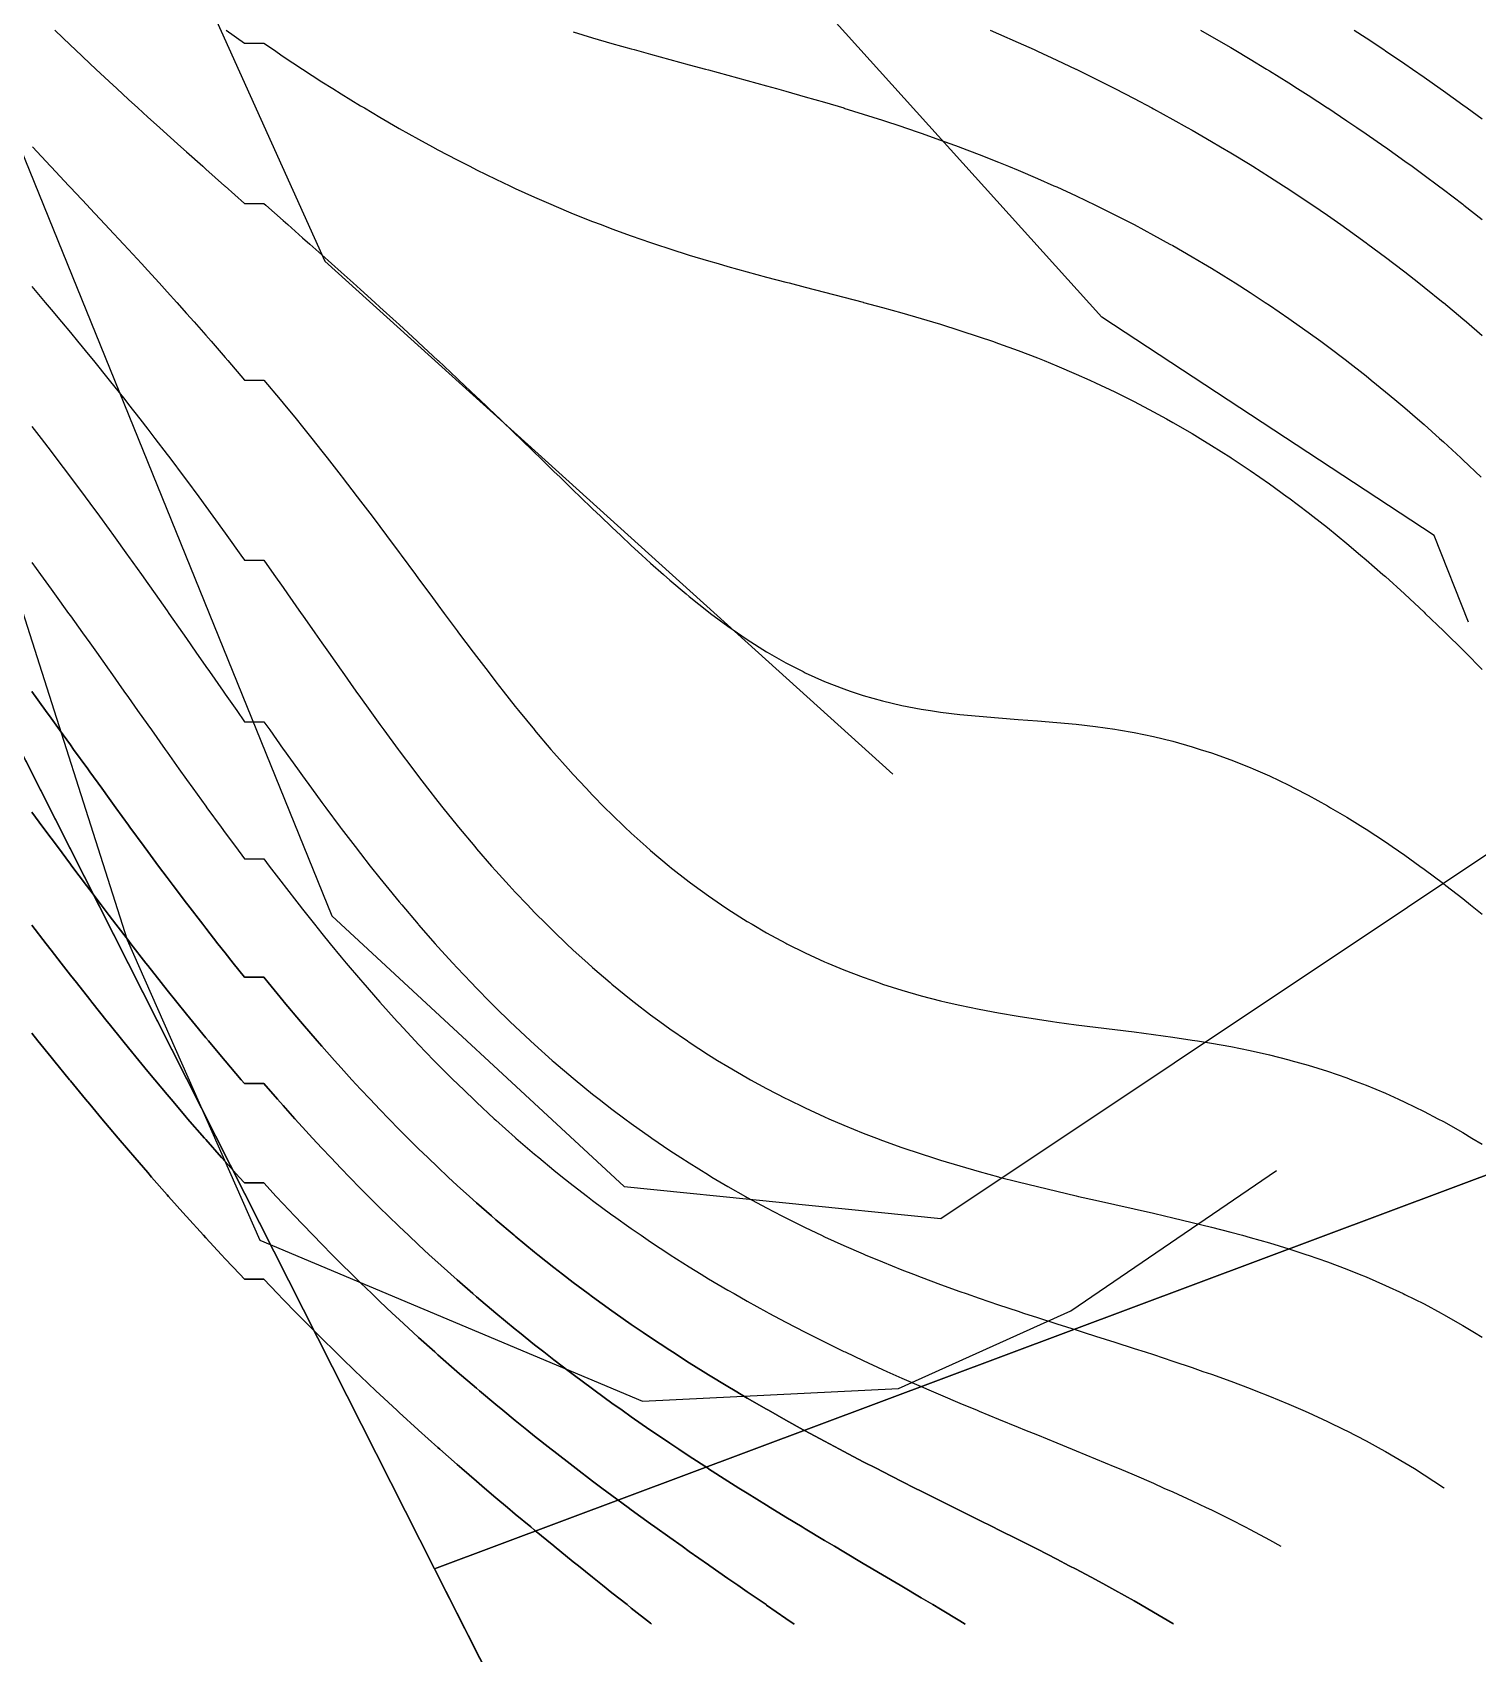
# Model space of a CAD drawing. Extents: x 1412553 to 1415230, y 4927294 to 4931784.
# Drawn here: x 1412646.16 to 1412658.81, y 4931530.57 to 4931544.76 of the extents above; entities that cross this region are included whole.
import ezdxf

# ---------------------------------------------------------------- set-up
doc = ezdxf.new("R2010")
doc.units = 0
doc.header["$MEASUREMENT"] = 0
doc.layers.get('0').update_dxf_attribs({"linetype": 'CONTINUOUS'})
doc.layers.add('LINE', color=2, linetype='CONTINUOUS')
doc.layers.add('nz-property-titles(LINZ DOWNLOAD)', color=1, linetype='CONTINUOUS')

msp = doc.modelspace()

# ---------------------------------------------------------------- linework, layer by layer
at = {"color": 4}
for points in [[(1412628.11, 4931577.5), (1412633.05, 4931574.19), (1412634.96, 4931570.18), (1412641.65, 4931558.92), (1412643.23, 4931552.22), (1412645.18, 4931545.9), (1412648.78, 4931537.03), (1412651.34, 4931534.66), (1412654.11, 4931534.38), (1412662.28, 4931539.83)], [(1412635.73, 4931573.34), (1412640.21, 4931565.93), (1412645.09, 4931558.53), (1412645.08, 4931557.36), (1412645.22, 4931550.52), (1412648.72, 4931542.76), (1412653.69, 4931538.27)], [(1412658.73, 4931539.6), (1412658.43, 4931540.36), (1412655.52, 4931542.27), (1412646.87, 4931551.86)], [(1412644.83, 4931543.72), (1412646.03, 4931539.83), (1412646.99, 4931536.82), (1412648.15, 4931534.19), (1412651.5, 4931532.78), (1412653.74, 4931532.89), (1412655.25, 4931533.57), (1412657.05, 4931534.8)]]:
    msp.add_lwpolyline(points, dxfattribs=at)
at = {"layer": 'LINE'}
for points in [[(1412646.35609, 4931544.782051), (1412646.492163, 4931544.65093), (1412646.533808, 4931544.611888), (1412646.661442, 4931544.490698), (1412646.714452, 4931544.441725), (1412646.830721, 4931544.332693), (1412646.897723, 4931544.271562), (1412647, 4931544.176635), (1412647.083295, 4931544.101399), (1412647.169279, 4931544.022229), (1412647.270824, 4931543.931235), (1412647.338558, 4931543.869215), (1412647.459907, 4931543.761072), (1412647.507837, 4931543.717335), (1412647.650157, 4931543.590909), (1412647.677116, 4931543.56633), (1412647.841128, 4931543.420746), (1412647.846395, 4931543.415937), (1412648.015674, 4931543.265748), (1412648.184953, 4931543.265748), (1412648.202545, 4931543.250583), (1412648.354232, 4931543.115621), (1412648.39493, 4931543.08042), (1412648.523511, 4931542.965346), (1412648.586853, 4931542.910256), (1412648.69279, 4931542.81474), (1412648.777997, 4931542.740093), (1412648.862069, 4931542.663555), (1412648.967963, 4931542.56993), (1412649.031348, 4931542.511595), (1412649.156486, 4931542.399767), (1412649.200627, 4931542.358629), (1412649.343338, 4931542.229604), (1412649.369906, 4931542.204507), (1412649.528331, 4931542.059441), (1412649.539185, 4931542.049043), (1412649.708464, 4931541.892027), (1412649.711538, 4931541.889277), (1412649.877743, 4931541.733366), (1412649.893481, 4931541.719114), (1412650.047022, 4931541.573166), (1412650.073456, 4931541.548951), (1412650.216301, 4931541.411498), (1412650.251625, 4931541.378788), (1412650.38558, 4931541.248537), (1412650.428321, 4931541.208625), (1412650.554859, 4931541.084588), (1412650.603966, 4931541.038462), (1412650.724138, 4931540.92012), (1412650.779159, 4931540.868298), (1412650.893417, 4931540.755711), (1412650.95467, 4931540.698135), (1412651.062696, 4931540.592164), (1412651.131495, 4931540.527972), (1412651.231975, 4931540.430496), (1412651.310961, 4931540.357809), (1412651.401254, 4931540.271759), (1412651.49463, 4931540.187646), (1412651.570533, 4931540.117175), (1412651.684517, 4931540.017483), (1412651.739812, 4931539.967943), (1412651.883225, 4931539.847319), (1412651.909091, 4931539.825168), (1412652.07837, 4931539.69013), (1412652.095983, 4931539.677156), (1412652.247649, 4931539.564293), (1412652.330825, 4931539.506993), (1412652.416928, 4931539.447501), (1412652.586207, 4931539.339966), (1412652.591714, 4931539.33683), (1412652.755486, 4931539.244035), (1412652.905794, 4931539.166667), (1412652.924765, 4931539.157029), (1412653.094044, 4931539.081614), (1412653.263323, 4931539.014877), (1412653.317734, 4931538.996503), (1412653.432602, 4931538.958585), (1412653.601881, 4931538.911153), (1412653.77116, 4931538.871389), (1412653.940439, 4931538.83871), (1412654.020123, 4931538.82634), (1412654.109718, 4931538.812875), (1412654.278997, 4931538.79244), (1412654.448276, 4931538.775881), (1412654.617555, 4931538.761852), (1412654.786834, 4931538.749146), (1412654.956113, 4931538.736405), (1412655.125392, 4931538.722404), (1412655.294671, 4931538.706024), (1412655.46395, 4931538.686109), (1412655.633229, 4931538.661834), (1412655.665246, 4931538.656177), (1412655.802508, 4931538.632779), (1412655.971787, 4931538.597993), (1412656.141066, 4931538.557006), (1412656.310345, 4931538.509509), (1412656.382649, 4931538.486014), (1412656.479624, 4931538.455567), (1412656.648903, 4931538.394925), (1412656.818182, 4931538.327417), (1412656.843955, 4931538.315851), (1412656.987461, 4931538.253517), (1412657.15674, 4931538.172833), (1412657.208429, 4931538.145688), (1412657.326019, 4931538.085881), (1412657.495298, 4931537.992512), (1412657.523534, 4931537.975524), (1412657.664577, 4931537.893242), (1412657.805036, 4931537.805361), (1412657.833856, 4931537.787872), (1412658.003135, 4931537.676943), (1412658.062699, 4931537.635198), (1412658.172414, 4931537.560487), (1412658.304205, 4931537.465035), (1412658.341693, 4931537.438644), (1412658.510972, 4931537.311688), (1412658.532088, 4931537.294872), (1412658.680251, 4931537.179913), (1412658.747628, 4931537.124709), (1412658.84953, 4931537.043312)], [(1412647.854527, 4931544.782051), (1412648.015674, 4931544.668717), (1412648.184953, 4931544.668717), (1412648.269067, 4931544.611888), (1412648.354232, 4931544.553095), (1412648.522198, 4931544.441725), (1412648.523511, 4931544.440833), (1412648.69279, 4931544.331012), (1412648.788388, 4931544.271562), (1412648.862069, 4931544.224485), (1412649.031348, 4931544.121012), (1412649.065036, 4931544.101399), (1412649.200627, 4931544.020041), (1412649.355334, 4931543.931235), (1412649.369906, 4931543.922592), (1412649.539185, 4931543.827291), (1412649.662556, 4931543.761072), (1412649.708464, 4931543.735534), (1412649.877743, 4931543.646295), (1412649.988395, 4931543.590909), (1412650.047022, 4931543.560406), (1412650.216301, 4931543.477187), (1412650.337602, 4931543.420746), (1412650.38558, 4931543.397481), (1412650.554859, 4931543.320226), (1412650.716455, 4931543.250583), (1412650.724138, 4931543.247124), (1412650.893417, 4931543.175712), (1412651.062696, 4931543.108484), (1412651.138131, 4931543.08042), (1412651.231975, 4931543.043867), (1412651.401254, 4931542.982022), (1412651.570533, 4931542.924024), (1412651.613352, 4931542.910256), (1412651.739812, 4931542.867668), (1412651.909091, 4931542.814048), (1412652.07837, 4931542.763548), (1412652.161321, 4931542.740093), (1412652.247649, 4931542.714527), (1412652.416928, 4931542.666736), (1412652.586207, 4931542.621041), (1412652.755486, 4931542.577046), (1412652.783361, 4931542.56993), (1412652.924765, 4931542.532229), (1412653.094044, 4931542.487892), (1412653.263323, 4931542.444065), (1412653.432602, 4931542.400376), (1412653.434901, 4931542.399767), (1412653.601881, 4931542.353732), (1412653.77116, 4931542.306497), (1412653.940439, 4931542.258379), (1412654.0383, 4931542.229604), (1412654.109718, 4931542.207834), (1412654.278997, 4931542.154079), (1412654.448276, 4931542.098772), (1412654.563953, 4931542.059441), (1412654.617555, 4931542.040613), (1412654.786834, 4931541.978129), (1412654.956113, 4931541.913704), (1412655.017163, 4931541.889277), (1412655.125392, 4931541.844712), (1412655.294671, 4931541.772226), (1412655.414234, 4931541.719114), (1412655.46395, 4931541.696438), (1412655.633229, 4931541.61545), (1412655.768051, 4931541.548951), (1412655.802508, 4931541.531548), (1412655.971787, 4931541.441921), (1412656.087476, 4931541.378788), (1412656.141066, 4931541.348907), (1412656.310345, 4931541.25064), (1412656.380213, 4931541.208625), (1412656.479624, 4931541.147688), (1412656.648903, 4931541.04103), (1412656.652801, 4931541.038462), (1412656.818182, 4931540.927642), (1412656.90433, 4931540.868298), (1412656.987461, 4931540.810181), (1412657.14329, 4931540.698135), (1412657.15674, 4931540.688339), (1412657.326019, 4931540.560293), (1412657.367468, 4931540.527972), (1412657.495298, 4931540.427211), (1412657.580857, 4931540.357809), (1412657.664577, 4931540.28931), (1412657.785291, 4931540.187646), (1412657.833856, 4931540.146468), (1412657.981585, 4931540.017483), (1412658.003135, 4931539.998579), (1412658.170594, 4931539.847319), (1412658.172414, 4931539.845671), (1412658.341693, 4931539.68739), (1412658.352334, 4931539.677156), (1412658.510972, 4931539.524406), (1412658.528558, 4931539.506993), (1412658.680251, 4931539.356868), (1412658.699945, 4931539.33683), (1412658.84953, 4931539.184976)], [(1412650.893417, 4931544.766972), (1412651.062696, 4931544.715819), (1412651.231975, 4931544.666584), (1412651.401254, 4931544.619012), (1412651.427181, 4931544.611888), (1412651.570533, 4931544.571568), (1412651.739812, 4931544.525043), (1412651.909091, 4931544.479417), (1412652.050677, 4931544.441725), (1412652.07837, 4931544.434175), (1412652.247649, 4931544.387958), (1412652.416928, 4931544.341911), (1412652.586207, 4931544.29581), (1412652.674143, 4931544.271562), (1412652.755486, 4931544.248606), (1412652.924765, 4931544.199987), (1412653.094044, 4931544.150754), (1412653.261063, 4931544.101399), (1412653.263323, 4931544.100715), (1412653.432602, 4931544.047741), (1412653.601881, 4931543.993712), (1412653.77116, 4931543.93856), (1412653.79279, 4931543.931235), (1412653.940439, 4931543.880144), (1412654.109718, 4931543.820134), (1412654.272561, 4931543.761072), (1412654.278997, 4931543.758687), (1412654.448276, 4931543.693294), (1412654.617555, 4931543.62651), (1412654.705028, 4931543.590909), (1412654.786834, 4931543.556904), (1412654.956113, 4931543.484319), (1412655.101153, 4931543.420746), (1412655.125392, 4931543.409895), (1412655.294671, 4931543.331269), (1412655.46395, 4931543.251296), (1412655.465404, 4931543.250583), (1412655.633229, 4931543.166498), (1412655.802432, 4931543.08042), (1412655.971787, 4931542.989225), (1412656.116099, 4931542.910256), (1412656.141066, 4931542.896311), (1412656.310345, 4931542.7988), (1412656.410242, 4931542.740093), (1412656.479624, 4931542.698483), (1412656.648903, 4931542.594615), (1412656.688098, 4931542.56993), (1412656.818182, 4931542.486355), (1412656.95059, 4931542.399767), (1412656.987461, 4931542.375172), (1412657.15674, 4931542.259497), (1412657.199518, 4931542.229604), (1412657.326019, 4931542.139479), (1412657.436319, 4931542.059441), (1412657.495298, 4931542.015821), (1412657.663292, 4931541.889277), (1412657.664577, 4931541.888292), (1412657.833856, 4931541.755123), (1412657.878795, 4931541.719114), (1412658.003135, 4931541.617687), (1412658.085891, 4931541.548951), (1412658.172414, 4931541.47584), (1412658.285186, 4931541.378788), (1412658.341693, 4931541.329354), (1412658.477182, 4931541.208625), (1412658.510972, 4931541.178045), (1412658.662405, 4931541.038462), (1412658.680251, 4931541.021772), (1412658.841408, 4931540.868298)], [(1412654.543516, 4931544.782051), (1412654.617555, 4931544.75028), (1412654.786834, 4931544.675795), (1412654.929492, 4931544.611888), (1412654.956113, 4931544.599819), (1412655.125392, 4931544.520828), (1412655.292549, 4931544.441725), (1412655.294671, 4931544.440708), (1412655.46395, 4931544.357098), (1412655.633229, 4931544.272426), (1412655.634907, 4931544.271562), (1412655.802508, 4931544.184133), (1412655.959099, 4931544.101399), (1412655.971787, 4931544.094599), (1412656.141066, 4931544.001503), (1412656.267013, 4931543.931235), (1412656.310345, 4931543.906699), (1412656.479624, 4931543.808743), (1412656.560584, 4931543.761072), (1412656.648903, 4931543.708262), (1412656.818182, 4931543.605391), (1412656.841503, 4931543.590909), (1412656.987461, 4931543.498814), (1412657.109476, 4931543.420746), (1412657.15674, 4931543.389998), (1412657.326019, 4931543.277882), (1412657.366495, 4931543.250583), (1412657.495298, 4931543.162225), (1412657.612863, 4931543.08042), (1412657.664577, 4931543.043809), (1412657.833856, 4931542.922054), (1412657.849959, 4931542.910256), (1412658.003135, 4931542.796047), (1412658.077126, 4931542.740093), (1412658.172414, 4931542.666741), (1412658.296392, 4931542.56993), (1412658.341693, 4931542.533916), (1412658.508053, 4931542.399767), (1412658.510972, 4931542.39737), (1412658.680251, 4931542.256023), (1412658.711453, 4931542.229604), (1412658.84953, 4931542.110601)], [(1412656.38574, 4931544.782051), (1412656.479624, 4931544.728107), (1412656.648903, 4931544.629526), (1412656.678666, 4931544.611888), (1412656.818182, 4931544.52834), (1412656.961186, 4931544.441725), (1412656.987461, 4931544.425626), (1412657.15674, 4931544.320144), (1412657.233692, 4931544.271562), (1412657.326019, 4931544.212547), (1412657.495298, 4931544.103048), (1412657.497805, 4931544.101399), (1412657.664577, 4931543.99019), (1412657.751962, 4931543.931235), (1412657.833856, 4931543.875197), (1412657.998668, 4931543.761072), (1412658.003135, 4931543.757933), (1412658.172414, 4931543.637092), (1412658.236335, 4931543.590909), (1412658.341693, 4931543.513592), (1412658.466721, 4931543.420746), (1412658.510972, 4931543.387352), (1412658.680251, 4931543.258008), (1412658.689836, 4931543.250583), (1412658.84953, 4931543.124809)], [(1412657.730646, 4931544.782051), (1412657.833856, 4931544.714353), (1412657.988535, 4931544.611888), (1412658.003135, 4931544.60211), (1412658.172414, 4931544.487312), (1412658.23894, 4931544.441725), (1412658.341693, 4931544.370463), (1412658.482862, 4931544.271562), (1412658.510972, 4931544.25161), (1412658.680251, 4931544.130088), (1412658.719784, 4931544.101399), (1412658.84953, 4931544.005924)], [(1412646.158956, 4931543.761072), (1412646.318646, 4931543.590909), (1412646.322884, 4931543.586327), (1412646.478628, 4931543.420746), (1412646.492163, 4931543.40611), (1412646.638408, 4931543.250583), (1412646.661442, 4931543.225618), (1412646.797653, 4931543.08042), (1412646.830721, 4931543.044427), (1412646.956005, 4931542.910256), (1412647, 4931542.862063), (1412647.113144, 4931542.740093), (1412647.169279, 4931542.678078), (1412647.268771, 4931542.56993), (1412647.338558, 4931542.492052), (1412647.422589, 4931542.399767), (1412647.507837, 4931542.30351), (1412647.574347, 4931542.229604), (1412647.677116, 4931542.112022), (1412647.723821, 4931542.059441), (1412647.846395, 4931541.917151), (1412647.870804, 4931541.889277), (1412648.015171, 4931541.719114), (1412648.015674, 4931541.718505), (1412648.184953, 4931541.718505), (1412648.327184, 4931541.548951), (1412648.354232, 4931541.515663), (1412648.467292, 4931541.378788), (1412648.523511, 4931541.308493), (1412648.604737, 4931541.208625), (1412648.69279, 4931541.096811), (1412648.739563, 4931541.038462), (1412648.862069, 4931540.880607), (1412648.871802, 4931540.868298), (1412649.002986, 4931540.698135), (1412649.031348, 4931540.660318), (1412649.132516, 4931540.527972), (1412649.200627, 4931540.43633), (1412649.260178, 4931540.357809), (1412649.369906, 4931540.209224), (1412649.386188, 4931540.187646), (1412649.512317, 4931540.017483), (1412649.539185, 4931539.980594), (1412649.638463, 4931539.847319), (1412649.708464, 4931539.751599), (1412649.76423, 4931539.677156), (1412649.877743, 4931539.523263), (1412649.890055, 4931539.506993), (1412650.018216, 4931539.33683), (1412650.047022, 4931539.298362), (1412650.14833, 4931539.166667), (1412650.216301, 4931539.077893), (1412650.280438, 4931538.996503), (1412650.38558, 4931538.862936), (1412650.415289, 4931538.82634), (1412650.553816, 4931538.656177), (1412650.554859, 4931538.654911), (1412650.698581, 4931538.486014), (1412650.724138, 4931538.456243), (1412650.848848, 4931538.315851), (1412650.893417, 4931538.26629), (1412651.005866, 4931538.145688), (1412651.062696, 4931538.085663), (1412651.171015, 4931537.975524), (1412651.231975, 4931537.914648), (1412651.345884, 4931537.805361), (1412651.401254, 4931537.753312), (1412651.532282, 4931537.635198), (1412651.570533, 4931537.601481), (1412651.732244, 4931537.465035), (1412651.739812, 4931537.458802), (1412651.909091, 4931537.326454), (1412651.951528, 4931537.294872), (1412652.07837, 4931537.20295), (1412652.191816, 4931537.124709), (1412652.247649, 4931537.087253), (1412652.416928, 4931536.979945), (1412652.459576, 4931536.954545), (1412652.586207, 4931536.881293), (1412652.755486, 4931536.788635), (1412652.763873, 4931536.784382), (1412652.924765, 4931536.705214), (1412653.094044, 4931536.626789), (1412653.123515, 4931536.614219), (1412653.263323, 4931536.556382), (1412653.432602, 4931536.491323), (1412653.565638, 4931536.444056), (1412653.601881, 4931536.431567), (1412653.77116, 4931536.378634), (1412653.940439, 4931536.32995), (1412654.109718, 4931536.285383), (1412654.158227, 4931536.273893), (1412654.278997, 4931536.246168), (1412654.448276, 4931536.210983), (1412654.617555, 4931536.178958), (1412654.786834, 4931536.149731), (1412654.956113, 4931536.122913), (1412655.087375, 4931536.10373), (1412655.125392, 4931536.098345), (1412655.294671, 4931536.076091), (1412655.46395, 4931536.054731), (1412655.633229, 4931536.033739), (1412655.802508, 4931536.012503), (1412655.971787, 4931535.990481), (1412656.141066, 4931535.967006), (1412656.310345, 4931535.941529), (1412656.358556, 4931535.933566), (1412656.479624, 4931535.914156), (1412656.648903, 4931535.88394), (1412656.818182, 4931535.849928), (1412656.987461, 4931535.811567), (1412657.15674, 4931535.768314), (1412657.173951, 4931535.763403), (1412657.326019, 4931535.721147), (1412657.495298, 4931535.668424), (1412657.664577, 4931535.609571), (1412657.70705, 4931535.59324), (1412657.833856, 4931535.545591), (1412658.003135, 4931535.47535), (1412658.117855, 4931535.423077), (1412658.172414, 4931535.398715), (1412658.341693, 4931535.31625), (1412658.46119, 4931535.252914), (1412658.510972, 4931535.226985), (1412658.680251, 4931535.13163), (1412658.760827, 4931535.082751), (1412658.84953, 4931535.029722)], [(1412646.153605, 4931542.539181), (1412646.271787, 4931542.399767), (1412646.322884, 4931542.338447), (1412646.414348, 4931542.229604), (1412646.492163, 4931542.135265), (1412646.555234, 4931542.059441), (1412646.661442, 4931541.929177), (1412646.694246, 4931541.889277), (1412646.830721, 4931541.719763), (1412646.831248, 4931541.719114), (1412646.967017, 4931541.548951), (1412647, 4931541.506721), (1412647.100688, 4931541.378788), (1412647.169279, 4931541.289687), (1412647.232178, 4931541.208625), (1412647.338558, 4931541.068405), (1412647.361466, 4931541.038462), (1412647.489098, 4931540.868298), (1412647.507837, 4931540.842867), (1412647.615377, 4931540.698135), (1412647.677116, 4931540.613256), (1412647.739699, 4931540.527972), (1412647.846395, 4931540.379535), (1412647.862164, 4931540.357809), (1412647.983948, 4931540.187646), (1412648.015674, 4931540.142639), (1412648.184953, 4931540.142639), (1412648.274067, 4931540.017483), (1412648.354232, 4931539.902999), (1412648.393653, 4931539.847319), (1412648.512579, 4931539.677156), (1412648.523511, 4931539.661427), (1412648.632138, 4931539.506993), (1412648.69279, 4931539.419817), (1412648.75129, 4931539.33683), (1412648.862069, 4931539.178315), (1412648.870327, 4931539.166667), (1412648.991114, 4931538.996503), (1412649.031348, 4931538.939681), (1412649.112877, 4931538.82634), (1412649.200627, 4931538.704166), (1412649.235687, 4931538.656177), (1412649.36035, 4931538.486014), (1412649.369906, 4931538.47309), (1412649.488345, 4931538.315851), (1412649.539185, 4931538.248722), (1412649.618806, 4931538.145688), (1412649.708464, 4931538.030578), (1412649.752286, 4931537.975524), (1412649.877743, 4931537.81951), (1412649.88939, 4931537.805361), (1412650.031521, 4931537.635198), (1412650.047022, 4931537.616919), (1412650.179059, 4931537.465035), (1412650.216301, 4931537.422836), (1412650.332261, 4931537.294872), (1412650.38558, 4931537.237004), (1412650.491984, 4931537.124709), (1412650.554859, 4931537.05953), (1412650.659164, 4931536.954545), (1412650.724138, 4931536.890376), (1412650.834853, 4931536.784382), (1412650.893417, 4931536.729399), (1412651.020149, 4931536.614219), (1412651.062696, 4931536.576325), (1412651.216319, 4931536.444056), (1412651.231975, 4931536.430849), (1412651.401254, 4931536.293337), (1412651.426132, 4931536.273893), (1412651.570533, 4931536.163375), (1412651.651471, 4931536.10373), (1412651.739812, 4931536.039975), (1412651.893029, 4931535.933566), (1412651.909091, 4931535.922638), (1412652.07837, 4931535.812762), (1412652.157687, 4931535.763403), (1412652.247649, 4931535.708546), (1412652.416928, 4931535.609723), (1412652.446658, 4931535.59324), (1412652.586207, 4931535.517383), (1412652.755486, 4931535.429188), (1412652.76791, 4931535.423077), (1412652.924765, 4931535.347369), (1412653.094044, 4931535.269203), (1412653.131433, 4931535.252914), (1412653.263323, 4931535.196462), (1412653.432602, 4931535.127529), (1412653.548498, 4931535.082751), (1412653.601881, 4931535.062462), (1412653.77116, 4931535.001856), (1412653.940439, 4931534.944074), (1412654.037913, 4931534.912587), (1412654.109718, 4931534.889741), (1412654.278997, 4931534.838867), (1412654.448276, 4931534.790229), (1412654.617555, 4931534.743603), (1412654.622088, 4931534.742424), (1412654.786834, 4931534.700142), (1412654.956113, 4931534.658184), (1412655.125392, 4931534.617427), (1412655.294671, 4931534.577543), (1412655.317786, 4931534.572261), (1412655.46395, 4931534.539241), (1412655.633229, 4931534.5013), (1412655.802508, 4931534.463201), (1412655.971787, 4931534.424562), (1412656.068646, 4931534.402098), (1412656.141066, 4931534.385456), (1412656.310345, 4931534.345628), (1412656.479624, 4931534.304045), (1412656.648903, 4931534.260255), (1412656.752927, 4931534.231935), (1412656.818182, 4931534.214284), (1412656.987461, 4931534.165933), (1412657.15674, 4931534.114085), (1412657.315702, 4931534.061772), (1412657.326019, 4931534.058391), (1412657.495298, 4931533.999433), (1412657.664577, 4931533.935724), (1412657.773622, 4931533.891608), (1412657.833856, 4931533.86728), (1412658.003135, 4931533.794043), (1412658.158586, 4931533.721445), (1412658.172414, 4931533.714983), (1412658.341693, 4931533.630739), (1412658.490016, 4931533.551282), (1412658.510972, 4931533.540022), (1412658.680251, 4931533.443327), (1412658.782213, 4931533.381119), (1412658.84953, 4931533.339832)], [(1412646.153605, 4931541.31369), (1412646.23494, 4931541.208625), (1412646.322884, 4931541.093315), (1412646.364809, 4931541.038462), (1412646.492163, 4931540.869234), (1412646.492869, 4931540.868298), (1412646.61993, 4931540.698135), (1412646.661442, 4931540.641716), (1412646.745322, 4931540.527972), (1412646.830721, 4931540.410464), (1412646.869092, 4931540.357809), (1412646.991457, 4931540.187646), (1412647, 4931540.175672), (1412647.113194, 4931540.017483), (1412647.169279, 4931539.938125), (1412647.233694, 4931539.847319), (1412647.338558, 4931539.697766), (1412647.353073, 4931539.677156), (1412647.472292, 4931539.506993), (1412647.507837, 4931539.455918), (1412647.591147, 4931539.33683), (1412647.677116, 4931539.213025), (1412647.709508, 4931539.166667), (1412647.828028, 4931538.996503), (1412647.846395, 4931538.970146), (1412647.947324, 4931538.82634), (1412648.015674, 4931538.728737), (1412648.184953, 4931538.728737), (1412648.236196, 4931538.656177), (1412648.354232, 4931538.488942), (1412648.356319, 4931538.486014), (1412648.478499, 4931538.315851), (1412648.523511, 4931538.253365), (1412648.601944, 4931538.145688), (1412648.69279, 4931538.021548), (1412648.726895, 4931537.975524), (1412648.85396, 4931537.805361), (1412648.862069, 4931537.794631), (1412648.984249, 4931537.635198), (1412649.031348, 4931537.574319), (1412649.117205, 4931537.465035), (1412649.200627, 4931537.360013), (1412649.253254, 4931537.294872), (1412649.369906, 4931537.152255), (1412649.392855, 4931537.124709), (1412649.536609, 4931536.954545), (1412649.539185, 4931536.951546), (1412649.68563, 4931536.784382), (1412649.708464, 4931536.758705), (1412649.839728, 4931536.614219), (1412649.877743, 4931536.573028), (1412649.999525, 4931536.444056), (1412650.047022, 4931536.394566), (1412650.165681, 4931536.273893), (1412650.216301, 4931536.22326), (1412650.338905, 4931536.10373), (1412650.38558, 4931536.058982), (1412650.519953, 4931535.933566), (1412650.554859, 4931535.901527), (1412650.70964, 4931535.763403), (1412650.724138, 4931535.750678), (1412650.893417, 4931535.606536), (1412650.909534, 4931535.59324), (1412651.062696, 4931535.468953), (1412651.12104, 4931535.423077), (1412651.231975, 4931535.337226), (1412651.344485, 4931535.252914), (1412651.401254, 4931535.211012), (1412651.570533, 4931535.090202), (1412651.581383, 4931535.082751), (1412651.739812, 4931534.975501), (1412651.835985, 4931534.912587), (1412651.909091, 4931534.865398), (1412652.07837, 4931534.760028), (1412652.107832, 4931534.742424), (1412652.247649, 4931534.659892), (1412652.401308, 4931534.572261), (1412652.416928, 4931534.563449), (1412652.586207, 4931534.472067), (1412652.720458, 4931534.402098), (1412652.755486, 4931534.384012), (1412652.924765, 4931534.300351), (1412653.06816, 4931534.231935), (1412653.094044, 4931534.21968), (1412653.263323, 4931534.143073), (1412653.432602, 4931534.068935), (1412653.449721, 4931534.061772), (1412653.601881, 4931533.998479), (1412653.77116, 4931533.930346), (1412653.870985, 4931533.891608), (1412653.940439, 4931533.86476), (1412654.109718, 4931533.801756), (1412654.278997, 4931533.740396), (1412654.333168, 4931533.721445), (1412654.448276, 4931533.681244), (1412654.617555, 4931533.623668), (1412654.786834, 4931533.567095), (1412654.835413, 4931533.551282), (1412654.956113, 4931533.511967), (1412655.125392, 4931533.457633), (1412655.294671, 4931533.403545), (1412655.365571, 4931533.381119), (1412655.46395, 4931533.3499), (1412655.633229, 4931533.296287), (1412655.802508, 4931533.242043), (1412655.898628, 4931533.210956), (1412655.971787, 4931533.187158), (1412656.141066, 4931533.131405), (1412656.310345, 4931533.074027), (1412656.40591, 4931533.040793), (1412656.479624, 4931533.014949), (1412656.648903, 4931532.953885), (1412656.818182, 4931532.89008), (1412656.868045, 4931532.870629), (1412656.987461, 4931532.823547), (1412657.15674, 4931532.753677), (1412657.279453, 4931532.700466), (1412657.326019, 4931532.680011), (1412657.495298, 4931532.602353), (1412657.64368, 4931532.530303), (1412657.664577, 4931532.52), (1412657.833856, 4931532.432785), (1412657.966927, 4931532.36014), (1412658.003135, 4931532.340028), (1412658.172414, 4931532.241437), (1412658.256194, 4931532.189977), (1412658.341693, 4931532.136417), (1412658.510972, 4931532.024544), (1412658.517821, 4931532.019814)], [(1412646.153605, 4931540.122234), (1412646.23035, 4931540.017483), (1412646.322884, 4931539.890053), (1412646.35387, 4931539.847319), (1412646.47641, 4931539.677156), (1412646.492163, 4931539.655194), (1412646.598338, 4931539.506993), (1412646.661442, 4931539.418326), (1412646.719424, 4931539.33683), (1412646.830721, 4931539.179485), (1412646.839792, 4931539.166667), (1412646.960174, 4931538.996503), (1412647, 4931538.940075), (1412647.080378, 4931538.82634), (1412647.169279, 4931538.700256), (1412647.200433, 4931538.656177), (1412647.320835, 4931538.486014), (1412647.338558, 4931538.461058), (1412647.442037, 4931538.315851), (1412647.507837, 4931538.223689), (1412647.563788, 4931538.145688), (1412647.677116, 4931537.988219), (1412647.686307, 4931537.975524), (1412647.810512, 4931537.805361), (1412647.846395, 4931537.756529), (1412647.93621, 4931537.635198), (1412648.015674, 4931537.528632), (1412648.184953, 4931537.528632), (1412648.23279, 4931537.465035), (1412648.354232, 4931537.304956), (1412648.361959, 4931537.294872), (1412648.493945, 4931537.124709), (1412648.523511, 4931537.087014), (1412648.628632, 4931536.954545), (1412648.69279, 4931536.87462), (1412648.766176, 4931536.784382), (1412648.862069, 4931536.667921), (1412648.906937, 4931536.614219), (1412649.031348, 4931536.46726), (1412649.051306, 4931536.444056), (1412649.199706, 4931536.273893), (1412649.200627, 4931536.272853), (1412649.352986, 4931536.10373), (1412649.369906, 4931536.085214), (1412649.511122, 4931535.933566), (1412649.539185, 4931535.903858), (1412649.674563, 4931535.763403), (1412649.708464, 4931535.728735), (1412649.843829, 4931535.59324), (1412649.877743, 4931535.559774), (1412650.019456, 4931535.423077), (1412650.047022, 4931535.396855), (1412650.202003, 4931535.252914), (1412650.216301, 4931535.239813), (1412650.38558, 4931535.088573), (1412650.392274, 4931535.082751), (1412650.554859, 4931534.943192), (1412650.591492, 4931534.912587), (1412650.724138, 4931534.803138), (1412650.799805, 4931534.742424), (1412650.893417, 4931534.668167), (1412651.017836, 4931534.572261), (1412651.062696, 4931534.538045), (1412651.231975, 4931534.412717), (1412651.246792, 4931534.402098), (1412651.401254, 4931534.292424), (1412651.48906, 4931534.231935), (1412651.570533, 4931534.176265), (1412651.739812, 4931534.064088), (1412651.743433, 4931534.061772), (1412651.909091, 4931533.956511), (1412652.014418, 4931533.891608), (1412652.07837, 4931533.852406), (1412652.247649, 4931533.752002), (1412652.300954, 4931533.721445), (1412652.416928, 4931533.655191), (1412652.586207, 4931533.561372), (1412652.605088, 4931533.551282), (1412652.755486, 4931533.471037), (1412652.924765, 4931533.38316), (1412652.928845, 4931533.381119), (1412653.094044, 4931533.298451), (1412653.263323, 4931533.215843), (1412653.273698, 4931533.210956), (1412653.432602, 4931533.135919), (1412653.601881, 4931533.057813), (1412653.639948, 4931533.040793), (1412653.77116, 4931532.98185), (1412653.940439, 4931532.907453), (1412654.02625, 4931532.870629), (1412654.109718, 4931532.834562), (1412654.278997, 4931532.762999), (1412654.428935, 4931532.700466), (1412654.448276, 4931532.692324), (1412654.617555, 4931532.622639), (1412654.786834, 4931532.553366), (1412654.84392, 4931532.530303), (1412654.956113, 4931532.484432), (1412655.125392, 4931532.415519), (1412655.261181, 4931532.36014), (1412655.294671, 4931532.346283), (1412655.46395, 4931532.276567), (1412655.633229, 4931532.205911), (1412655.671293, 4931532.189977), (1412655.802508, 4931532.134093), (1412655.971787, 4931532.060732), (1412656.064635, 4931532.019814), (1412656.141066, 4931531.985456), (1412656.310345, 4931531.90791), (1412656.434049, 4931531.84965), (1412656.479624, 4931531.827707), (1412656.648903, 4931531.744376), (1412656.776232, 4931531.679487), (1412656.818182, 4931531.657576), (1412656.987461, 4931531.566686), (1412657.086297, 4931531.511615)], [(1412646.153605, 4931538.99342), (1412646.274752, 4931538.82634), (1412646.322884, 4931538.759869), (1412646.397733, 4931538.656177), (1412646.492163, 4931538.525295), (1412646.520446, 4931538.486014), (1412646.643201, 4931538.315851), (1412646.661442, 4931538.290653), (1412646.766275, 4931538.145688), (1412646.830721, 4931538.05681), (1412646.88967, 4931537.975524), (1412647, 4931537.823956), (1412647.013552, 4931537.805361), (1412647.138418, 4931537.635198), (1412647.169279, 4931537.593422), (1412647.264379, 4931537.465035), (1412647.338558, 4931537.365572), (1412647.391492, 4931537.294872), (1412647.507837, 4931537.14071), (1412647.519978, 4931537.124709), (1412647.650412, 4931536.954545), (1412647.677116, 4931536.920061), (1412647.782899, 4931536.784382), (1412647.846395, 4931536.703773), (1412647.917517, 4931536.614219), (1412648.015674, 4931536.492002), (1412648.184953, 4931536.492002), (1412648.223829, 4931536.444056), (1412648.354232, 4931536.285101), (1412648.36353, 4931536.273893), (1412648.506514, 4931536.10373), (1412648.523511, 4931536.083755), (1412648.652926, 4931535.933566), (1412648.69279, 4931535.887883), (1412648.802948, 4931535.763403), (1412648.862069, 4931535.69744), (1412648.956898, 4931535.59324), (1412649.031348, 4931535.512479), (1412649.115148, 4931535.423077), (1412649.200627, 4931535.333035), (1412649.27806, 4931535.252914), (1412649.369906, 4931535.159049), (1412649.446012, 4931535.082751), (1412649.539185, 4931534.990465), (1412649.619432, 4931534.912587), (1412649.708464, 4931534.827178), (1412649.798723, 4931534.742424), (1412649.877743, 4931534.669034), (1412649.984314, 4931534.572261), (1412650.047022, 4931534.515891), (1412650.176631, 4931534.402098), (1412650.216301, 4931534.367589), (1412650.3761, 4931534.231935), (1412650.38558, 4931534.223953), (1412650.554859, 4931534.085064), (1412650.584006, 4931534.061772), (1412650.724138, 4931533.950579), (1412650.800452, 4931533.891608), (1412650.893417, 4931533.820194), (1412651.025499, 4931533.721445), (1412651.062696, 4931533.693762), (1412651.231975, 4931533.571267), (1412651.260405, 4931533.551282), (1412651.401254, 4931533.45256), (1412651.50606, 4931533.381119), (1412651.570533, 4931533.337238), (1412651.739812, 4931533.225243), (1412651.762068, 4931533.210956), (1412651.909091, 4931533.116545), (1412652.030303, 4931533.040793), (1412652.07837, 4931533.010691), (1412652.247649, 4931532.907733), (1412652.310395, 4931532.870629), (1412652.416928, 4931532.807379), (1412652.586207, 4931532.709432), (1412652.602173, 4931532.700466), (1412652.755486, 4931532.613829), (1412652.90668, 4931532.530303), (1412652.924765, 4931532.520231), (1412653.094044, 4931532.428578), (1412653.223084, 4931532.36014), (1412653.263323, 4931532.338574), (1412653.432602, 4931532.250067), (1412653.549692, 4931532.189977), (1412653.601881, 4931532.162847), (1412653.77116, 4931532.076672), (1412653.884543, 4931532.019814), (1412653.940439, 4931531.991348), (1412654.109718, 4931531.906603), (1412654.224676, 4931531.84965), (1412654.278997, 4931531.822253), (1412654.448276, 4931531.737947), (1412654.56624, 4931531.679487), (1412654.617555, 4931531.653533), (1412654.786834, 4931531.568589), (1412654.904853, 4931531.509324), (1412654.956113, 4931531.482978), (1412655.125392, 4931531.396165), (1412655.235884, 4931531.339161), (1412655.294671, 4931531.30804), (1412655.46395, 4931531.218038), (1412655.555244, 4931531.168998), (1412655.633229, 4931531.125895), (1412655.802508, 4931531.031194), (1412655.859623, 4931530.998834), (1412655.971787, 4931530.933263), (1412656.141066, 4931530.832146), (1412656.146812, 4931530.828671), (1412656.141066, 4931530.832146), (1412655.971787, 4931530.933263), (1412655.859623, 4931530.998834), (1412655.802508, 4931531.031194), (1412655.633229, 4931531.125895), (1412655.555244, 4931531.168998), (1412655.46395, 4931531.218038), (1412655.294671, 4931531.30804), (1412655.235884, 4931531.339161), (1412655.125392, 4931531.396165), (1412654.956113, 4931531.482978), (1412654.904853, 4931531.509324), (1412654.786834, 4931531.568589), (1412654.617555, 4931531.653533), (1412654.56624, 4931531.679487), (1412654.448276, 4931531.737947), (1412654.278997, 4931531.822253), (1412654.224676, 4931531.84965), (1412654.109718, 4931531.906603), (1412653.940439, 4931531.991348), (1412653.884543, 4931532.019814), (1412653.77116, 4931532.076672), (1412653.601881, 4931532.162847), (1412653.549692, 4931532.189977), (1412653.432602, 4931532.250067), (1412653.263323, 4931532.338574), (1412653.223084, 4931532.36014), (1412653.094044, 4931532.428578), (1412652.924765, 4931532.520231), (1412652.90668, 4931532.530303), (1412652.755486, 4931532.613829), (1412652.602173, 4931532.700466), (1412652.586207, 4931532.709432), (1412652.416928, 4931532.807379), (1412652.310395, 4931532.870629), (1412652.247649, 4931532.907733), (1412652.07837, 4931533.010691), (1412652.030303, 4931533.040793), (1412651.909091, 4931533.116545), (1412651.762068, 4931533.210956), (1412651.739812, 4931533.225243), (1412651.570533, 4931533.337238), (1412651.50606, 4931533.381119), (1412651.401254, 4931533.45256), (1412651.260405, 4931533.551282), (1412651.231975, 4931533.571267), (1412651.062696, 4931533.693762), (1412651.025499, 4931533.721445), (1412650.893417, 4931533.820194), (1412650.800452, 4931533.891608), (1412650.724138, 4931533.950579), (1412650.584006, 4931534.061772), (1412650.554859, 4931534.085064), (1412650.38558, 4931534.223953), (1412650.3761, 4931534.231935), (1412650.216301, 4931534.367589), (1412650.176631, 4931534.402098), (1412650.047022, 4931534.515891), (1412649.984314, 4931534.572261), (1412649.877743, 4931534.669034), (1412649.798723, 4931534.742424), (1412649.708464, 4931534.827178), (1412649.619432, 4931534.912587), (1412649.539185, 4931534.990465), (1412649.446012, 4931535.082751), (1412649.369906, 4931535.159049), (1412649.27806, 4931535.252914), (1412649.200627, 4931535.333035), (1412649.115148, 4931535.423077), (1412649.031348, 4931535.512479), (1412648.956898, 4931535.59324), (1412648.862069, 4931535.69744), (1412648.802948, 4931535.763403), (1412648.69279, 4931535.887883), (1412648.652926, 4931535.933566), (1412648.523511, 4931536.083755), (1412648.506514, 4931536.10373), (1412648.36353, 4931536.273893), (1412648.354232, 4931536.285101), (1412648.223829, 4931536.444056), (1412648.184953, 4931536.492002), (1412648.015674, 4931536.492002), (1412647.917517, 4931536.614219), (1412647.846395, 4931536.703773), (1412647.782899, 4931536.784382), (1412647.677116, 4931536.920061), (1412647.650412, 4931536.954545), (1412647.519978, 4931537.124709), (1412647.507837, 4931537.14071), (1412647.391492, 4931537.294872), (1412647.338558, 4931537.365572), (1412647.264379, 4931537.465035), (1412647.169279, 4931537.593422), (1412647.138418, 4931537.635198), (1412647.013552, 4931537.805361), (1412647, 4931537.823956), (1412646.88967, 4931537.975524), (1412646.830721, 4931538.05681), (1412646.766275, 4931538.145688), (1412646.661442, 4931538.290653), (1412646.643201, 4931538.315851), (1412646.520446, 4931538.486014), (1412646.492163, 4931538.525295), (1412646.397733, 4931538.656177), (1412646.322884, 4931538.759869), (1412646.274752, 4931538.82634), (1412646.153605, 4931538.99342)], [(1412646.153605, 4931537.937814), (1412646.251776, 4931537.805361), (1412646.322884, 4931537.709816), (1412646.378247, 4931537.635198), (1412646.492163, 4931537.482427), (1412646.505108, 4931537.465035), (1412646.632647, 4931537.294872), (1412646.661442, 4931537.256724), (1412646.761035, 4931537.124709), (1412646.830721, 4931537.033029), (1412646.890421, 4931536.954545), (1412647, 4931536.811672), (1412647.020976, 4931536.784382), (1412647.152997, 4931536.614219), (1412647.169279, 4931536.593441), (1412647.286767, 4931536.444056), (1412647.338558, 4931536.378861), (1412647.422364, 4931536.273893), (1412647.507837, 4931536.167966), (1412647.560003, 4931536.10373), (1412647.677116, 4931535.961093), (1412647.699895, 4931535.933566), (1412647.842322, 4931535.763403), (1412647.846395, 4931535.758593), (1412647.987725, 4931535.59324), (1412648.015674, 4931535.560914), (1412648.184953, 4931535.560914), (1412648.305414, 4931535.423077), (1412648.354232, 4931535.367856), (1412648.457081, 4931535.252914), (1412648.523511, 4931535.179512), (1412648.612268, 4931535.082751), (1412648.69279, 4931534.995942), (1412648.771254, 4931534.912587), (1412648.862069, 4931534.817152), (1412648.934323, 4931534.742424), (1412649.031348, 4931534.643109), (1412649.101758, 4931534.572261), (1412649.200627, 4931534.473754), (1412649.273878, 4931534.402098), (1412649.369906, 4931534.309011), (1412649.450976, 4931534.231935), (1412649.539185, 4931534.148761), (1412649.633346, 4931534.061772), (1412649.708464, 4931533.992887), (1412649.821289, 4931533.891608), (1412649.877743, 4931533.841252), (1412650.015076, 4931533.721445), (1412650.047022, 4931533.693721), (1412650.214969, 4931533.551282), (1412650.216301, 4931533.550157), (1412650.38558, 4931533.410524), (1412650.422105, 4931533.381119), (1412650.554859, 4931533.27452), (1412650.636001, 4931533.210956), (1412650.724138, 4931533.141991), (1412650.856765, 4931533.040793), (1412650.893417, 4931533.012816), (1412651.062696, 4931532.886846), (1412651.085065, 4931532.870629), (1412651.231975, 4931532.763895), (1412651.321534, 4931532.700466), (1412651.401254, 4931532.64379), (1412651.564964, 4931532.530303), (1412651.570533, 4931532.526421), (1412651.739812, 4931532.4115), (1412651.81736, 4931532.36014), (1412651.909091, 4931532.298917), (1412652.076297, 4931532.189977), (1412652.07837, 4931532.188613), (1412652.247649, 4931532.080088), (1412652.343821, 4931532.019814), (1412652.416928, 4931531.973449), (1412652.586207, 4931531.86847), (1412652.617268, 4931531.84965), (1412652.755486, 4931531.764693), (1412652.896762, 4931531.679487), (1412652.924765, 4931531.662319), (1412653.094044, 4931531.560702), (1412653.18112, 4931531.509324), (1412653.263323, 4931531.459892), (1412653.432602, 4931531.359697), (1412653.467887, 4931531.339161), (1412653.601881, 4931531.259474), (1412653.75559, 4931531.168998), (1412653.77116, 4931531.159611), (1412653.940439, 4931531.059011), (1412654.042408, 4931530.998834), (1412654.109718, 4931530.958036), (1412654.278997, 4931530.856161), (1412654.32497, 4931530.828671), (1412654.278997, 4931530.856161), (1412654.109718, 4931530.958036), (1412654.042408, 4931530.998834), (1412653.940439, 4931531.059011), (1412653.77116, 4931531.159611), (1412653.75559, 4931531.168998), (1412653.601881, 4931531.259474), (1412653.467887, 4931531.339161), (1412653.432602, 4931531.359697), (1412653.263323, 4931531.459892), (1412653.18112, 4931531.509324), (1412653.094044, 4931531.560702), (1412652.924765, 4931531.662319), (1412652.896762, 4931531.679487), (1412652.755486, 4931531.764693), (1412652.617268, 4931531.84965), (1412652.586207, 4931531.86847), (1412652.416928, 4931531.973449), (1412652.343821, 4931532.019814), (1412652.247649, 4931532.080088), (1412652.07837, 4931532.188613), (1412652.076297, 4931532.189977), (1412651.909091, 4931532.298917), (1412651.81736, 4931532.36014), (1412651.739812, 4931532.4115), (1412651.570533, 4931532.526421), (1412651.564964, 4931532.530303), (1412651.401254, 4931532.64379), (1412651.321534, 4931532.700466), (1412651.231975, 4931532.763895), (1412651.085065, 4931532.870629), (1412651.062696, 4931532.886846), (1412650.893417, 4931533.012816), (1412650.856765, 4931533.040793), (1412650.724138, 4931533.141991), (1412650.636001, 4931533.210956), (1412650.554859, 4931533.27452), (1412650.422105, 4931533.381119), (1412650.38558, 4931533.410524), (1412650.216301, 4931533.550157), (1412650.214969, 4931533.551282), (1412650.047022, 4931533.693721), (1412650.015076, 4931533.721445), (1412649.877743, 4931533.841252), (1412649.821289, 4931533.891608), (1412649.708464, 4931533.992887), (1412649.633346, 4931534.061772), (1412649.539185, 4931534.148761), (1412649.450976, 4931534.231935), (1412649.369906, 4931534.309011), (1412649.273878, 4931534.402098), (1412649.200627, 4931534.473754), (1412649.101758, 4931534.572261), (1412649.031348, 4931534.643109), (1412648.934323, 4931534.742424), (1412648.862069, 4931534.817152), (1412648.771254, 4931534.912587), (1412648.69279, 4931534.995942), (1412648.612268, 4931535.082751), (1412648.523511, 4931535.179512), (1412648.457081, 4931535.252914), (1412648.354232, 4931535.367856), (1412648.305414, 4931535.423077), (1412648.184953, 4931535.560914), (1412648.015674, 4931535.560914), (1412647.987725, 4931535.59324), (1412647.846395, 4931535.758593), (1412647.842322, 4931535.763403), (1412647.699895, 4931535.933566), (1412647.677116, 4931535.961093), (1412647.560003, 4931536.10373), (1412647.507837, 4931536.167966), (1412647.422364, 4931536.273893), (1412647.338558, 4931536.378861), (1412647.286767, 4931536.444056), (1412647.169279, 4931536.593441), (1412647.152997, 4931536.614219), (1412647.020976, 4931536.784382), (1412647, 4931536.811672), (1412646.890421, 4931536.954545), (1412646.830721, 4931537.033029), (1412646.761035, 4931537.124709), (1412646.661442, 4931537.256724), (1412646.632647, 4931537.294872), (1412646.505108, 4931537.465035), (1412646.492163, 4931537.482427), (1412646.378247, 4931537.635198), (1412646.322884, 4931537.709816), (1412646.251776, 4931537.805361), (1412646.153605, 4931537.937814)], [(1412646.153605, 4931536.946494), (1412646.278703, 4931536.784382), (1412646.322884, 4931536.727574), (1412646.410843, 4931536.614219), (1412646.492163, 4931536.510283), (1412646.54393, 4931536.444056), (1412646.661442, 4931536.295061), (1412646.678144, 4931536.273893), (1412646.813672, 4931536.10373), (1412646.830721, 4931536.082528), (1412646.950742, 4931535.933566), (1412647, 4931535.873036), (1412647.089515, 4931535.763403), (1412647.169279, 4931535.666716), (1412647.230184, 4931535.59324), (1412647.338558, 4931535.463858), (1412647.372926, 4931535.423077), (1412647.507837, 4931535.264676), (1412647.51793, 4931535.252914), (1412647.665468, 4931535.082751), (1412647.677116, 4931535.069451), (1412647.815753, 4931534.912587), (1412647.846395, 4931534.878264), (1412647.968934, 4931534.742424), (1412648.015674, 4931534.691113), (1412648.184953, 4931534.691113), (1412648.294493, 4931534.572261), (1412648.354232, 4931534.508047), (1412648.454079, 4931534.402098), (1412648.523511, 4931534.329074), (1412648.617186, 4931534.231935), (1412648.69279, 4931534.15417), (1412648.784017, 4931534.061772), (1412648.862069, 4931533.9833), (1412648.954788, 4931533.891608), (1412649.031348, 4931533.816396), (1412649.129701, 4931533.721445), (1412649.200627, 4931533.653358), (1412649.308956, 4931533.551282), (1412649.369906, 4931533.494109), (1412649.492725, 4931533.381119), (1412649.539185, 4931533.338526), (1412649.681181, 4931533.210956), (1412649.708464, 4931533.186498), (1412649.874445, 4931533.040793), (1412649.877743, 4931533.037901), (1412650.047022, 4931532.892552), (1412650.07313, 4931532.870629), (1412650.216301, 4931532.750323), (1412650.276995, 4931532.700466), (1412650.38558, 4931532.61107), (1412650.48598, 4931532.530303), (1412650.554859, 4931532.474681), (1412650.700044, 4931532.36014), (1412650.724138, 4931532.341027), (1412650.893417, 4931532.209824), (1412650.919636, 4931532.189977), (1412651.062696, 4931532.080848), (1412651.144611, 4931532.019814), (1412651.231975, 4931531.954109), (1412651.374124, 4931531.84965), (1412651.401254, 4931531.829488), (1412651.570533, 4931531.706524), (1412651.60861, 4931531.679487), (1412651.739812, 4931531.585048), (1412651.847335, 4931531.509324), (1412651.909091, 4931531.465146), (1412652.07837, 4931531.34657), (1412652.089176, 4931531.339161), (1412652.247649, 4931531.228523), (1412652.334564, 4931531.168998), (1412652.416928, 4931531.111435), (1412652.580977, 4931530.998834), (1412652.586207, 4931530.995163), (1412652.755486, 4931530.878486), (1412652.828917, 4931530.828671), (1412652.755486, 4931530.878486), (1412652.586207, 4931530.995163), (1412652.580977, 4931530.998834), (1412652.416928, 4931531.111435), (1412652.334564, 4931531.168998), (1412652.247649, 4931531.228523), (1412652.089176, 4931531.339161), (1412652.07837, 4931531.34657), (1412651.909091, 4931531.465146), (1412651.847335, 4931531.509324), (1412651.739812, 4931531.585048), (1412651.60861, 4931531.679487), (1412651.570533, 4931531.706524), (1412651.401254, 4931531.829488), (1412651.374124, 4931531.84965), (1412651.231975, 4931531.954109), (1412651.144611, 4931532.019814), (1412651.062696, 4931532.080848), (1412650.919636, 4931532.189977), (1412650.893417, 4931532.209824), (1412650.724138, 4931532.341027), (1412650.700044, 4931532.36014), (1412650.554859, 4931532.474681), (1412650.48598, 4931532.530303), (1412650.38558, 4931532.61107), (1412650.276995, 4931532.700466), (1412650.216301, 4931532.750323), (1412650.07313, 4931532.870629), (1412650.047022, 4931532.892552), (1412649.877743, 4931533.037901), (1412649.874445, 4931533.040793), (1412649.708464, 4931533.186498), (1412649.681181, 4931533.210956), (1412649.539185, 4931533.338526), (1412649.492725, 4931533.381119), (1412649.369906, 4931533.494109), (1412649.308956, 4931533.551282), (1412649.200627, 4931533.653358), (1412649.129701, 4931533.721445), (1412649.031348, 4931533.816396), (1412648.954788, 4931533.891608), (1412648.862069, 4931533.9833), (1412648.784017, 4931534.061772), (1412648.69279, 4931534.15417), (1412648.617186, 4931534.231935), (1412648.523511, 4931534.329074), (1412648.454079, 4931534.402098), (1412648.354232, 4931534.508047), (1412648.294493, 4931534.572261), (1412648.184953, 4931534.691113), (1412648.015674, 4931534.691113), (1412647.968934, 4931534.742424), (1412647.846395, 4931534.878264), (1412647.815753, 4931534.912587), (1412647.677116, 4931535.069451), (1412647.665468, 4931535.082751), (1412647.51793, 4931535.252914), (1412647.507837, 4931535.264676), (1412647.372926, 4931535.423077), (1412647.338558, 4931535.463858), (1412647.230184, 4931535.59324), (1412647.169279, 4931535.666716), (1412647.089515, 4931535.763403), (1412647, 4931535.873036), (1412646.950742, 4931535.933566), (1412646.830721, 4931536.082528), (1412646.813672, 4931536.10373), (1412646.678144, 4931536.273893), (1412646.661442, 4931536.295061), (1412646.54393, 4931536.444056), (1412646.492163, 4931536.510283), (1412646.410843, 4931536.614219), (1412646.322884, 4931536.727574), (1412646.278703, 4931536.784382), (1412646.153605, 4931536.946494)], [(1412646.153605, 4931536.00114), (1412646.207872, 4931535.933566), (1412646.322884, 4931535.791632), (1412646.345732, 4931535.763403), (1412646.484717, 4931535.59324), (1412646.492163, 4931535.584201), (1412646.624941, 4931535.423077), (1412646.661442, 4931535.379198), (1412646.766687, 4931535.252914), (1412646.830721, 4931535.176804), (1412646.9101, 4931535.082751), (1412647, 4931534.977244), (1412647.055344, 4931534.912587), (1412647.169279, 4931534.780727), (1412647.20257, 4931534.742424), (1412647.338558, 4931534.58739), (1412647.351924, 4931534.572261), (1412647.503584, 4931534.402098), (1412647.507837, 4931534.397363), (1412647.657743, 4931534.231935), (1412647.677116, 4931534.210725), (1412647.814534, 4931534.061772), (1412647.846395, 4931534.027488), (1412647.974104, 4931533.891608), (1412648.015674, 4931533.847669), (1412648.184953, 4931533.847669), (1412648.305879, 4931533.721445), (1412648.354232, 4931533.671269), (1412648.471442, 4931533.551282), (1412648.523511, 4931533.498243), (1412648.6402, 4931533.381119), (1412648.69279, 4931533.328541), (1412648.812277, 4931533.210956), (1412648.862069, 4931533.162094), (1412648.987771, 4931533.040793), (1412649.031348, 4931532.998812), (1412649.166779, 4931532.870629), (1412649.200627, 4931532.838605), (1412649.349354, 4931532.700466), (1412649.369906, 4931532.68136), (1412649.535539, 4931532.530303), (1412649.539185, 4931532.52697), (1412649.708464, 4931532.375153), (1412649.725549, 4931532.36014), (1412649.877743, 4931532.225856), (1412649.919265, 4931532.189977), (1412650.047022, 4931532.078949), (1412650.116535, 4931532.019814), (1412650.216301, 4931531.934304), (1412650.317217, 4931531.84965), (1412650.38558, 4931531.791779), (1412650.521115, 4931531.679487), (1412650.554859, 4931531.651222), (1412650.724138, 4931531.512436), (1412650.728015, 4931531.509324), (1412650.893417, 4931531.37477), (1412650.938142, 4931531.339161), (1412651.062696, 4931531.238461), (1412651.150454, 4931531.168998), (1412651.231975, 4931531.103349), (1412651.364462, 4931530.998834), (1412651.401254, 4931530.96924), (1412651.570533, 4931530.835761), (1412651.579702, 4931530.828671), (1412651.570533, 4931530.835761), (1412651.401254, 4931530.96924), (1412651.364462, 4931530.998834), (1412651.231975, 4931531.103349), (1412651.150454, 4931531.168998), (1412651.062696, 4931531.238461), (1412650.938142, 4931531.339161), (1412650.893417, 4931531.37477), (1412650.728015, 4931531.509324), (1412650.724138, 4931531.512436), (1412650.554859, 4931531.651222), (1412650.521115, 4931531.679487), (1412650.38558, 4931531.791779), (1412650.317217, 4931531.84965), (1412650.216301, 4931531.934304), (1412650.116535, 4931532.019814), (1412650.047022, 4931532.078949), (1412649.919265, 4931532.189977), (1412649.877743, 4931532.225856), (1412649.725549, 4931532.36014), (1412649.708464, 4931532.375153), (1412649.539185, 4931532.52697), (1412649.535539, 4931532.530303), (1412649.369906, 4931532.68136), (1412649.349354, 4931532.700466), (1412649.200627, 4931532.838605), (1412649.166779, 4931532.870629), (1412649.031348, 4931532.998812), (1412648.987771, 4931533.040793), (1412648.862069, 4931533.162094), (1412648.812277, 4931533.210956), (1412648.69279, 4931533.328541), (1412648.6402, 4931533.381119), (1412648.523511, 4931533.498243), (1412648.471442, 4931533.551282), (1412648.354232, 4931533.671269), (1412648.305879, 4931533.721445), (1412648.184953, 4931533.847669), (1412648.015674, 4931533.847669), (1412647.974104, 4931533.891608), (1412647.846395, 4931534.027488), (1412647.814534, 4931534.061772), (1412647.677116, 4931534.210725), (1412647.657743, 4931534.231935), (1412647.507837, 4931534.397363), (1412647.503584, 4931534.402098), (1412647.351924, 4931534.572261), (1412647.338558, 4931534.58739), (1412647.20257, 4931534.742424), (1412647.169279, 4931534.780727), (1412647.055344, 4931534.912587), (1412647, 4931534.977244), (1412646.9101, 4931535.082751), (1412646.830721, 4931535.176804), (1412646.766687, 4931535.252914), (1412646.661442, 4931535.379198), (1412646.624941, 4931535.423077), (1412646.492163, 4931535.584201), (1412646.484717, 4931535.59324), (1412646.345732, 4931535.763403), (1412646.322884, 4931535.791632), (1412646.207872, 4931535.933566), (1412646.153605, 4931536.00114)]]:
    msp.add_lwpolyline(points, dxfattribs=at)
at = {"layer": 'nz-property-titles(LINZ DOWNLOAD)', "color": 152, "linetype": 'Continuous', "true_color": 0x2776bb, "flags": 128}
for points in [[(1412682.697564, 4931640.466081), (1412710.054218, 4931647.150228), (1412737.410924, 4931653.834253), (1412764.203399, 4931660.382551), (1412779.005625, 4931654.389681), (1412775.741498, 4931621.476268), (1412777.167725, 4931607.161413), (1412789.24512, 4931608.39976), (1412777.35972, 4931579.102143), (1412649.677902, 4931531.312553), (1412643.410923, 4931543.700504), (1412638.895118, 4931552.662485), (1412621.575687, 4931587.765544), (1412660.662372, 4931597.301636), (1412699.747808, 4931606.839283), (1412682.697564, 4931640.466081)], [(1412665.042521, 4931501.038635), (1412649.677902, 4931531.312553), (1412777.35972, 4931579.102143), (1412789.24512, 4931608.39976), (1412803.807255, 4931644.349841), (1412822.409887, 4931636.814381), (1412795.971669, 4931571.554074), (1412819.2822, 4931562.110564), (1412842.593948, 4931552.667008), (1412850.439493, 4931549.488147), (1412851.728343, 4931506.659418), (1412665.042521, 4931501.038635)], [(1412592.151782, 4931527.573505), (1412596.296391, 4931529.767188), (1412600.704851, 4931520.75196), (1412643.410923, 4931543.700504), (1412649.677902, 4931531.312553), (1412665.042521, 4931501.038635), (1412593.016799, 4931498.868568), (1412592.151782, 4931527.573505)]]:
    msp.add_lwpolyline(points, close=True, dxfattribs=at)

doc.saveas('drawing.dxf')
